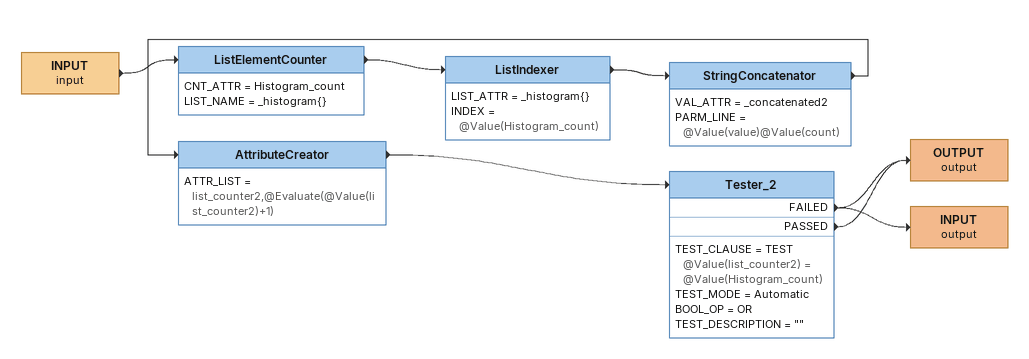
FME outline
INPUT (input)
    -> ListElementCounter
ListElementCounter
    CNT_ATTR = Histogram_count
    LIST_NAME = _histogram{}
    -> ListIndexer
ListIndexer
    LIST_ATTR = _histogram{}
    INDEX = @Value(Histogram_count)
    -> StringConcatenator
StringConcatenator
    VAL_ATTR = _concatenated2
    PARM_LINE = @Value(value)@Value(count)
    -> AttributeCreator
AttributeCreator
    ATTR_LIST = list_counter2,@Evaluate(@Value(list_counter2)+1)
    -> Tester_2
Tester_2
    TEST_CLAUSE = TEST @Value(list_counter2) = @Value(Histogram_count)
    TEST_MODE = Automatic
    BOOL_OP = OR
    TEST_DESCRIPTION = ""
    FAILED -> INPUT (output)
    PASSED -> OUTPUT (output)
    FAILED -> OUTPUT (output)
OUTPUT (output)
INPUT (output)
